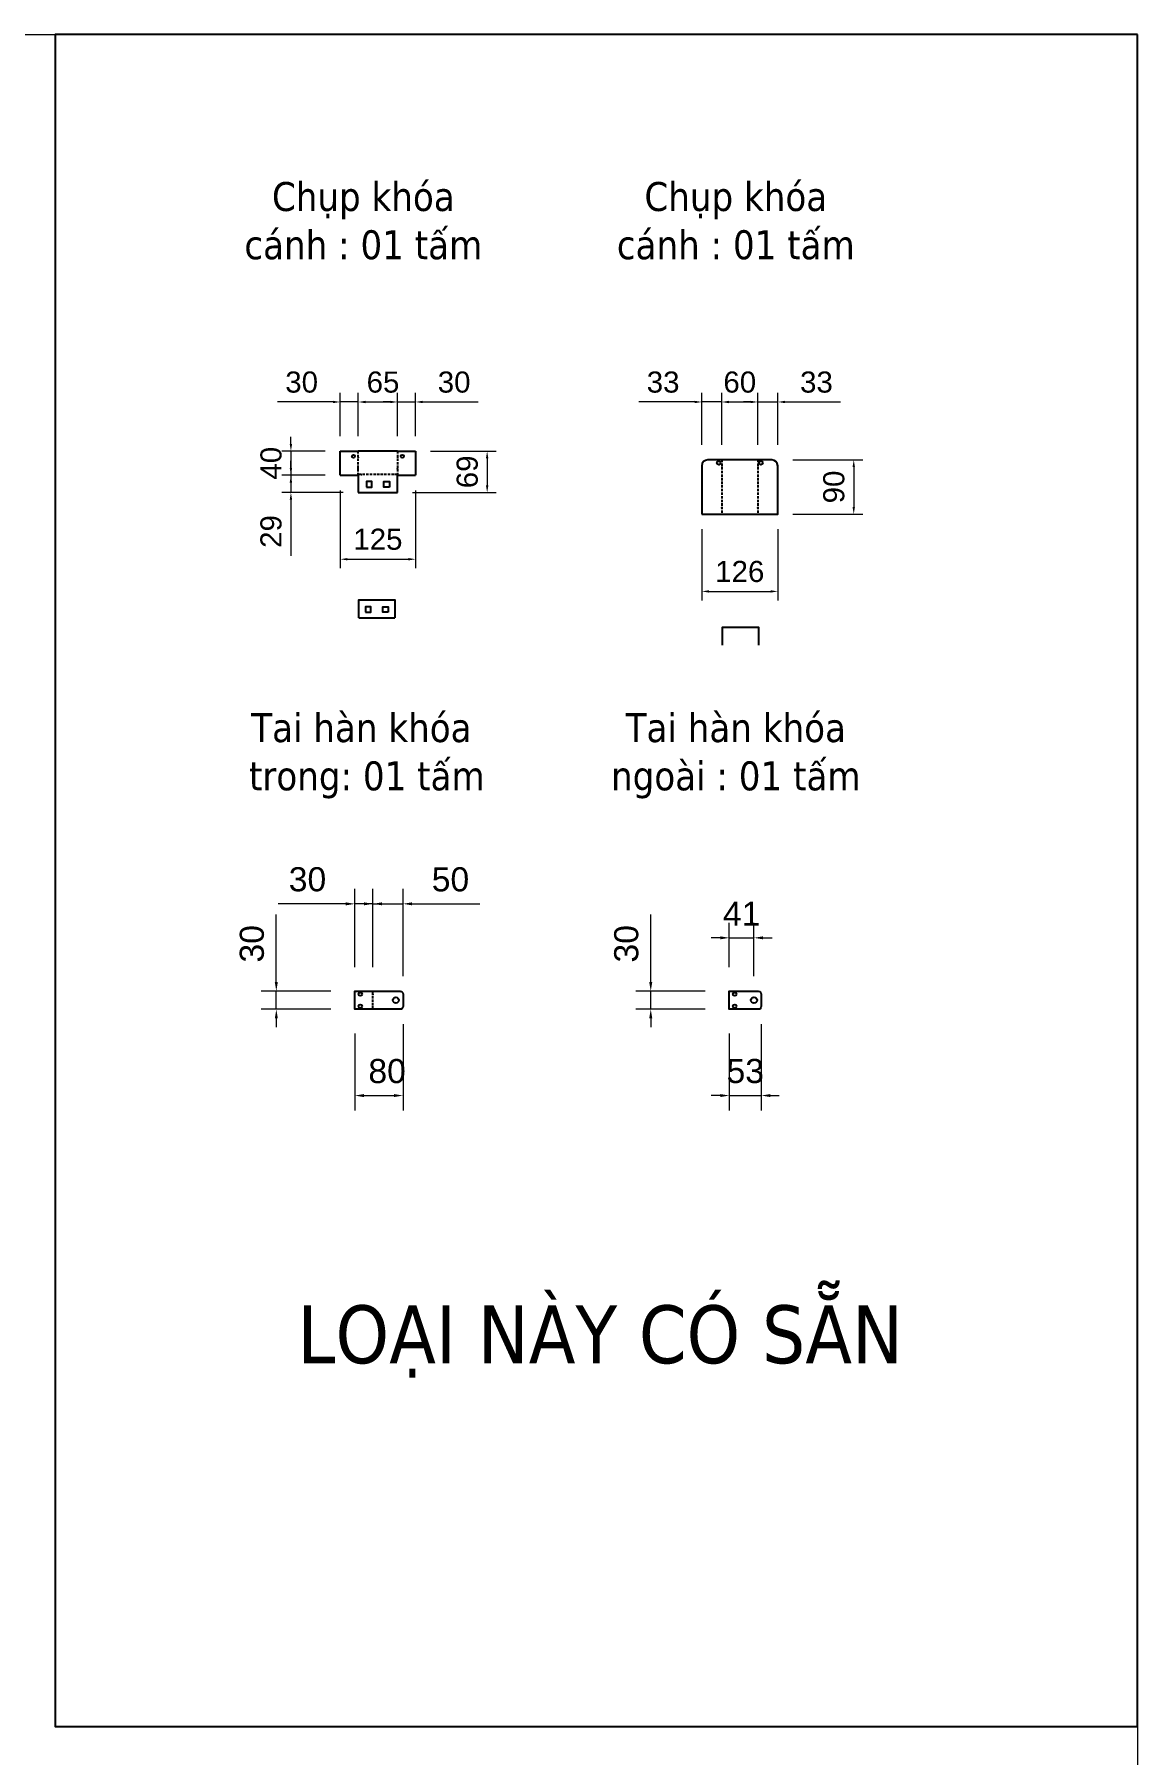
# Model space of a CAD drawing. Header units: millimetres. Extents: x 0 to 6743, y 0 to 4768.
# Drawn here: x 4913 to 6743, y 1913 to 4768 of the extents above; entities that cross this region are included whole.
import ezdxf
from ezdxf.enums import TextEntityAlignment as Align

# ---------------------------------------------------------------- set-up
doc = ezdxf.new("R2010")
doc.units = ezdxf.units.MM
doc.linetypes.add('KHUAT', pattern=[6, 4, -2])
doc.layers.add('0 KHUNG KT01', color=7, linetype='Continuous')
doc.layers.add('0 TĂNG CỨNG', color=7, linetype='Continuous', lineweight=15)
doc.styles.add('Arial', font='arial.ttf')
doc.styles.add('Tahoma (Input Text)', font='tahoma.ttf')
doc.dimstyles.get("Standard").update_dxf_attribs({"dimtxt": 2.5, "dimasz": 2.5, "dimexe": 1.25, "dimexo": 0.625, "dimtad": 1, "dimcen": 2.5, "dimazin": 3, "dimtfac": 1, "dimtmove": 0, "dimatfit": 3})
doc.dimstyles.new('Thiện Dim-35', dxfattribs={"dimtxt": 35, "dimasz": 12, "dimexe": 15, "dimexo": 25, "dimgap": 15, "dimtad": 1, "dimdec": 0, "dimtxsty": 'Arial', "dimcen": 10, "dimclrd": 5, "dimclre": 5, "dimclrt": 3, "dimazin": 3, "dimtfac": 1, "dimtdec": 0, "dimtmove": 0, "dimatfit": 3, "dimldrblk": 'ARCHTICK', "dimlwd": 9, "dimlwe": 9})
doc.dimstyles.new('Thiện Dim-40', dxfattribs={"dimtxt": 40, "dimasz": 15, "dimexe": 25, "dimexo": 40, "dimgap": 20, "dimtad": 1, "dimdec": 0, "dimtxsty": 'Arial', "dimcen": 15, "dimclrd": 5, "dimclre": 5, "dimclrt": 3, "dimazin": 3, "dimtfac": 1, "dimtdec": 0, "dimtmove": 0, "dimatfit": 3, "dimldrblk": 'OBLIQUE', "dimlwd": 9, "dimlwe": 9})

# ---------------------------------------------------------------- blocks, each defined once
blk = doc.blocks.new('KHUNG KT1')
at = {"color": 7}
blk.add_lwpolyline([(0, 0), (7128, 0), (7128, -5040), (0, -5040)], close=True, dxfattribs=at)
at = {"color": 1, "style": 'Tahoma (Input Text)', "flags": 8}
for tag, p in [('#01', (328.9, -4851.1)), ('#03', (1514.7, -4846.3)), ('#05', (2819, -4851.1)), ('#07', (4424, -4851.1)), ('#09', (5172.9, -4851.1)), ('#02', (189.8, -4995.1)), ('#04', (1755.3, -4995.1)), ('#06', (2727.8, -4995.1)), ('#08', (4382.7, -4995.1)), ('#10', (5172.9, -4995.1))]:
    blk.add_attdef(tag, p, '', height=60, dxfattribs=at)
blk.add_attdef('#11', text='', height=60, dxfattribs=at).set_placement((6996, -4961.6), align=Align.CENTER)
at = {"layer": '0 TĂNG CỨNG', "color": 1, "style": 'Arial'}
blk.add_attdef('#12', (852.8, -4987.6), '', height=60, dxfattribs=at)
blk = doc.blocks.new('*D53')
at = {"color": 5, "lineweight": 9, "transparency": 16777216}
for p, q in [((6170.8, 4062), (6286.9, 4062)), ((6271.9, 4050), (6271.9, 3984)), ((6170.8, 3972), (6286.9, 3972))]:
    blk.add_line(p, q, dxfattribs=at)
at = {"color": 5, "transparency": 16777216}
for points in [[(6269.9, 4050), (6273.9, 4050), (6271.9, 4062)], [(6269.9, 3984), (6273.9, 3984), (6271.9, 3972)]]:
    blk.add_solid(points, dxfattribs=at)
at = {"layer": 'Defpoints', "color": 0, "transparency": 16777216}
for p in [(6145.8, 4062), (6145.8, 3972), (6271.9, 3972)]:
    blk.add_point(p, dxfattribs=at)
at = {"color": 3, "transparency": 16777216, "insert": (6239, 4017), "char_height": 35, "attachment_point": 5, "rotation": 90, "style": 'Arial'}
blk.add_mtext('90', dxfattribs=at)
blk = doc.blocks.new('_ArchTick')
at = {"color": 0, "const_width": 0.15}
blk.add_lwpolyline([(-0.5, -0.5), (0.5, 0.5)], dxfattribs=at)
blk = doc.blocks.new('*D54')
at = {"color": 5, "lineweight": 9, "transparency": 16777216}
for p, q in [((6019.8, 3947), (6019.8, 3828.8)), ((6145.8, 3947), (6145.8, 3828.8)), ((6031.8, 3843.8), (6133.8, 3843.8))]:
    blk.add_line(p, q, dxfattribs=at)
at = {"color": 5, "transparency": 16777216}
for points in [[(6031.8, 3845.8), (6031.8, 3841.8), (6019.8, 3843.8)], [(6133.8, 3845.8), (6133.8, 3841.8), (6145.8, 3843.8)]]:
    blk.add_solid(points, dxfattribs=at)
at = {"layer": 'Defpoints', "color": 0, "transparency": 16777216}
for p in [(6019.8, 3972), (6145.8, 3972), (6145.8, 3843.8)]:
    blk.add_point(p, dxfattribs=at)
at = {"color": 3, "transparency": 16777216, "insert": (6082.8, 3876.7), "char_height": 35, "attachment_point": 5, "style": 'Arial'}
blk.add_mtext('126', dxfattribs=at)
blk = doc.blocks.new('*D55')
at = {"color": 5, "lineweight": 9, "transparency": 16777216}
for p, q in [((6019.8, 4087), (6019.8, 4173)), ((6052.8, 4087), (6052.8, 4173)), ((6007.8, 4158), (5915.5, 4158)), ((6052.8, 4158), (6019.8, 4158)), ((6064.8, 4158), (6076.8, 4158))]:
    blk.add_line(p, q, dxfattribs=at)
at = {"color": 5, "transparency": 16777216}
for points in [[(6007.8, 4160), (6007.8, 4156), (6019.8, 4158)], [(6064.8, 4160), (6064.8, 4156), (6052.8, 4158)]]:
    blk.add_solid(points, dxfattribs=at)
at = {"layer": 'Defpoints', "color": 0, "transparency": 16777216}
for p in [(6052.8, 4158), (6019.8, 4062), (6052.8, 4062)]:
    blk.add_point(p, dxfattribs=at)
at = {"color": 3, "transparency": 16777216, "insert": (5955.6, 4190.8), "char_height": 35, "attachment_point": 5, "style": 'Arial'}
blk.add_mtext('33', dxfattribs=at)
blk = doc.blocks.new('*D56')
at = {"color": 5, "lineweight": 9, "transparency": 16777216}
for p, q in [((6052.8, 4087), (6052.8, 4173)), ((6112.8, 4087), (6112.8, 4173)), ((6064.8, 4158), (6100.8, 4158))]:
    blk.add_line(p, q, dxfattribs=at)
at = {"color": 5, "transparency": 16777216}
for points in [[(6064.8, 4160), (6064.8, 4156), (6052.8, 4158)], [(6100.8, 4160), (6100.8, 4156), (6112.8, 4158)]]:
    blk.add_solid(points, dxfattribs=at)
at = {"layer": 'Defpoints', "color": 0, "transparency": 16777216}
for p in [(6112.8, 4158), (6052.8, 4062), (6112.8, 4062)]:
    blk.add_point(p, dxfattribs=at)
at = {"color": 3, "transparency": 16777216, "insert": (6082.8, 4190.8), "char_height": 35, "attachment_point": 5, "style": 'Arial'}
blk.add_mtext('60', dxfattribs=at)
blk = doc.blocks.new('*D57')
at = {"color": 5, "lineweight": 9, "transparency": 16777216}
for p, q in [((6112.8, 4087), (6112.8, 4173)), ((6145.8, 4087), (6145.8, 4173)), ((6100.8, 4158), (6088.8, 4158)), ((6112.8, 4158), (6145.8, 4158)), ((6157.8, 4158), (6250, 4158))]:
    blk.add_line(p, q, dxfattribs=at)
at = {"color": 5, "transparency": 16777216}
for points in [[(6100.8, 4160), (6100.8, 4156), (6112.8, 4158)], [(6157.8, 4160), (6157.8, 4156), (6145.8, 4158)]]:
    blk.add_solid(points, dxfattribs=at)
at = {"layer": 'Defpoints', "color": 0, "transparency": 16777216}
for p in [(6145.8, 4158), (6112.8, 4062), (6145.8, 4062)]:
    blk.add_point(p, dxfattribs=at)
at = {"color": 3, "transparency": 16777216, "insert": (6210, 4190.8), "char_height": 35, "attachment_point": 5, "style": 'Arial'}
blk.add_mtext('33', dxfattribs=at)
blk = doc.blocks.new('*D58')
at = {"color": 5, "lineweight": 9, "transparency": 16777216}
for p, q in [((5419.9, 4011.4), (5419.9, 3882.2)), ((5544.9, 4011.4), (5544.9, 3882.2)), ((5431.9, 3897.2), (5532.9, 3897.2))]:
    blk.add_line(p, q, dxfattribs=at)
at = {"color": 5, "transparency": 16777216}
for points in [[(5431.9, 3899.2), (5431.9, 3895.2), (5419.9, 3897.2)], [(5532.9, 3899.2), (5532.9, 3895.2), (5544.9, 3897.2)]]:
    blk.add_solid(points, dxfattribs=at)
at = {"layer": 'Defpoints', "color": 0, "transparency": 16777216}
for p in [(5419.9, 4036.4), (5544.9, 4036.4), (5544.9, 3897.2)]:
    blk.add_point(p, dxfattribs=at)
at = {"color": 3, "transparency": 16777216, "insert": (5482.4, 3930.1), "char_height": 35, "attachment_point": 5, "style": 'Arial'}
blk.add_mtext('125', dxfattribs=at)
blk = doc.blocks.new('*D59')
at = {"color": 5, "lineweight": 9, "transparency": 16777216}
for p, q in [((5569.9, 4076.4), (5678.7, 4076.4)), ((5663.7, 4064.4), (5663.7, 4019.8)), ((5539.9, 4007.8), (5678.7, 4007.8))]:
    blk.add_line(p, q, dxfattribs=at)
at = {"color": 5, "transparency": 16777216}
for points in [[(5661.7, 4064.4), (5665.7, 4064.4), (5663.7, 4076.4)], [(5661.7, 4019.8), (5665.7, 4019.8), (5663.7, 4007.8)]]:
    blk.add_solid(points, dxfattribs=at)
at = {"layer": 'Defpoints', "color": 0, "transparency": 16777216}
for p in [(5544.9, 4076.4), (5514.9, 4007.8), (5663.7, 4007.8)]:
    blk.add_point(p, dxfattribs=at)
at = {"color": 3, "transparency": 16777216, "insert": (5630.8, 4042.1), "char_height": 35, "attachment_point": 5, "rotation": 90, "style": 'Arial'}
blk.add_mtext('69', dxfattribs=at)
blk = doc.blocks.new('*D60')
at = {"color": 5, "lineweight": 9, "transparency": 16777216}
for p, q in [((5338.1, 4088.4), (5338.1, 4100.4)), ((5394.9, 4076.4), (5323.1, 4076.4)), ((5338.1, 4076.4), (5338.1, 4036.4)), ((5394.9, 4036.4), (5323.1, 4036.4)), ((5338.1, 4024.4), (5338.1, 4012.4))]:
    blk.add_line(p, q, dxfattribs=at)
at = {"color": 5, "transparency": 16777216}
for points in [[(5336.1, 4088.4), (5340.1, 4088.4), (5338.1, 4076.4)], [(5336.1, 4024.4), (5340.1, 4024.4), (5338.1, 4036.4)]]:
    blk.add_solid(points, dxfattribs=at)
at = {"layer": 'Defpoints', "color": 0, "transparency": 16777216}
for p in [(5419.9, 4076.4), (5338.1, 4036.4), (5419.9, 4036.4)]:
    blk.add_point(p, dxfattribs=at)
at = {"color": 3, "transparency": 16777216, "insert": (5305.2, 4056.4), "char_height": 35, "attachment_point": 5, "rotation": 90, "style": 'Arial'}
blk.add_mtext('40', dxfattribs=at)
blk = doc.blocks.new('*D61')
at = {"color": 5, "lineweight": 9, "transparency": 16777216}
for p, q in [((5338.1, 4048.4), (5338.1, 4060.4)), ((5394.9, 4036.4), (5323.1, 4036.4)), ((5338.1, 4036.4), (5338.1, 4007.8)), ((5424.9, 4007.8), (5323.1, 4007.8)), ((5338.1, 3995.8), (5338.1, 3902.8))]:
    blk.add_line(p, q, dxfattribs=at)
at = {"color": 5, "transparency": 16777216}
for points in [[(5336.1, 4048.4), (5340.1, 4048.4), (5338.1, 4036.4)], [(5336.1, 3995.8), (5340.1, 3995.8), (5338.1, 4007.8)]]:
    blk.add_solid(points, dxfattribs=at)
at = {"layer": 'Defpoints', "color": 0, "transparency": 16777216}
for p in [(5419.9, 4036.4), (5338.1, 4007.8), (5449.9, 4007.8)]:
    blk.add_point(p, dxfattribs=at)
at = {"color": 3, "transparency": 16777216, "insert": (5305.2, 3943.2), "char_height": 35, "attachment_point": 5, "rotation": 90, "style": 'Arial'}
blk.add_mtext('29', dxfattribs=at)
blk = doc.blocks.new('*D62')
at = {"color": 5, "lineweight": 9, "transparency": 16777216}
for p, q in [((5419.9, 4101.4), (5419.9, 4173)), ((5449.9, 4101.4), (5449.9, 4173)), ((5407.9, 4158), (5315.9, 4158)), ((5449.9, 4158), (5419.9, 4158)), ((5461.9, 4158), (5473.9, 4158))]:
    blk.add_line(p, q, dxfattribs=at)
at = {"color": 5, "transparency": 16777216}
for points in [[(5407.9, 4160), (5407.9, 4156), (5419.9, 4158)], [(5461.9, 4160), (5461.9, 4156), (5449.9, 4158)]]:
    blk.add_solid(points, dxfattribs=at)
at = {"layer": 'Defpoints', "color": 0, "transparency": 16777216}
for p in [(5449.9, 4158), (5419.9, 4076.4), (5449.9, 4076.4)]:
    blk.add_point(p, dxfattribs=at)
at = {"color": 3, "transparency": 16777216, "insert": (5355.9, 4190.8), "char_height": 35, "attachment_point": 5, "style": 'Arial'}
blk.add_mtext('30', dxfattribs=at)
blk = doc.blocks.new('*D63')
at = {"color": 5, "lineweight": 9, "transparency": 16777216}
for p, q in [((5449.9, 4101.4), (5449.9, 4173)), ((5514.9, 4101.4), (5514.9, 4173)), ((5461.9, 4158), (5502.9, 4158))]:
    blk.add_line(p, q, dxfattribs=at)
at = {"color": 5, "transparency": 16777216}
for points in [[(5461.9, 4160), (5461.9, 4156), (5449.9, 4158)], [(5502.9, 4160), (5502.9, 4156), (5514.9, 4158)]]:
    blk.add_solid(points, dxfattribs=at)
at = {"layer": 'Defpoints', "color": 0, "transparency": 16777216}
for p in [(5514.9, 4158), (5449.9, 4076.4), (5514.9, 4076.4)]:
    blk.add_point(p, dxfattribs=at)
at = {"color": 3, "transparency": 16777216, "insert": (5490.9, 4190.8), "char_height": 35, "attachment_point": 5, "style": 'Arial'}
blk.add_mtext('65', dxfattribs=at)
blk = doc.blocks.new('*D64')
at = {"color": 5, "lineweight": 9, "transparency": 16777216}
for p, q in [((5514.9, 4101.4), (5514.9, 4173)), ((5544.9, 4101.4), (5544.9, 4173)), ((5502.9, 4158), (5490.9, 4158)), ((5514.9, 4158), (5544.9, 4158)), ((5556.9, 4158), (5648.9, 4158))]:
    blk.add_line(p, q, dxfattribs=at)
at = {"color": 5, "transparency": 16777216}
for points in [[(5502.9, 4160), (5502.9, 4156), (5514.9, 4158)], [(5556.9, 4160), (5556.9, 4156), (5544.9, 4158)]]:
    blk.add_solid(points, dxfattribs=at)
at = {"layer": 'Defpoints', "color": 0, "transparency": 16777216}
for p in [(5544.9, 4158), (5514.9, 4076.4), (5544.9, 4076.4)]:
    blk.add_point(p, dxfattribs=at)
at = {"color": 3, "transparency": 16777216, "insert": (5608.9, 4190.8), "char_height": 35, "attachment_point": 5, "style": 'Arial'}
blk.add_mtext('30', dxfattribs=at)
blk = doc.blocks.new('*D65')
at = {"color": 5, "lineweight": 9, "transparency": 16777216}
for p, q in [((6065.4, 3220.8), (6065.4, 3294.2)), ((6106.4, 3205.8), (6106.4, 3294.2)), ((6050.4, 3269.2), (6035.4, 3269.2)), ((6065.4, 3269.2), (6106.4, 3269.2)), ((6121.4, 3269.2), (6136.4, 3269.2))]:
    blk.add_line(p, q, dxfattribs=at)
at = {"color": 5, "transparency": 16777216}
for points in [[(6050.4, 3271.7), (6050.4, 3266.7), (6065.4, 3269.2)], [(6121.4, 3271.7), (6121.4, 3266.7), (6106.4, 3269.2)]]:
    blk.add_solid(points, dxfattribs=at)
at = {"layer": 'Defpoints', "color": 0, "transparency": 16777216}
for p in [(6106.4, 3269.2), (6065.4, 3180.8), (6106.4, 3165.8)]:
    blk.add_point(p, dxfattribs=at)
at = {"color": 3, "transparency": 16777216, "insert": (6085.9, 3309.3), "char_height": 40, "attachment_point": 5, "style": 'Arial'}
blk.add_mtext('41', dxfattribs=at)
blk = doc.blocks.new('*D66')
at = {"color": 5, "lineweight": 9, "transparency": 16777216}
for p, q in [((6118.4, 3125.8), (6118.4, 2982.6)), ((6065.4, 3110.8), (6065.4, 2982.6)), ((6050.4, 3007.6), (6035.4, 3007.6)), ((6065.4, 3007.6), (6118.4, 3007.6)), ((6133.4, 3007.6), (6148.4, 3007.6))]:
    blk.add_line(p, q, dxfattribs=at)
at = {"color": 5, "transparency": 16777216}
for points in [[(6050.4, 3010.1), (6050.4, 3005.1), (6065.4, 3007.6)], [(6133.4, 3010.1), (6133.4, 3005.1), (6118.4, 3007.6)]]:
    blk.add_solid(points, dxfattribs=at)
at = {"layer": 'Defpoints', "color": 0, "transparency": 16777216}
for p in [(6065.4, 3150.8), (6118.4, 3165.8), (6118.4, 3007.6)]:
    blk.add_point(p, dxfattribs=at)
at = {"color": 3, "transparency": 16777216, "insert": (6091.9, 3048.1), "char_height": 40, "attachment_point": 5, "style": 'Arial'}
blk.add_mtext('53', dxfattribs=at)
blk = doc.blocks.new('*D67')
at = {"color": 5, "lineweight": 9, "transparency": 16777216}
for p, q in [((5935.1, 3195.8), (5935.1, 3307.9)), ((6025.4, 3180.8), (5910.1, 3180.8)), ((5935.1, 3150.8), (5935.1, 3180.8)), ((6025.4, 3150.8), (5910.1, 3150.8)), ((5935.1, 3135.8), (5935.1, 3120.8))]:
    blk.add_line(p, q, dxfattribs=at)
at = {"color": 5, "transparency": 16777216}
for points in [[(5932.6, 3195.8), (5937.6, 3195.8), (5935.1, 3180.8)], [(5932.6, 3135.8), (5937.6, 3135.8), (5935.1, 3150.8)]]:
    blk.add_solid(points, dxfattribs=at)
at = {"layer": 'Defpoints', "color": 0, "transparency": 16777216}
for p in [(5935.1, 3180.8), (6065.4, 3180.8), (6065.4, 3150.8)]:
    blk.add_point(p, dxfattribs=at)
at = {"color": 3, "transparency": 16777216, "insert": (5894.7, 3259.3), "char_height": 40, "attachment_point": 5, "rotation": 90, "style": 'Arial'}
blk.add_mtext('30', dxfattribs=at)
blk = doc.blocks.new('*D68')
at = {"color": 5, "lineweight": 9, "transparency": 16777216}
for p, q in [((5444.2, 3220.8), (5444.2, 3350.6)), ((5474.2, 3220.8), (5474.2, 3350.6)), ((5429.2, 3325.6), (5317.1, 3325.6)), ((5474.2, 3325.6), (5444.2, 3325.6)), ((5489.2, 3325.6), (5504.2, 3325.6))]:
    blk.add_line(p, q, dxfattribs=at)
at = {"color": 5, "transparency": 16777216}
for points in [[(5429.2, 3328.1), (5429.2, 3323.1), (5444.2, 3325.6)], [(5489.2, 3328.1), (5489.2, 3323.1), (5474.2, 3325.6)]]:
    blk.add_solid(points, dxfattribs=at)
at = {"layer": 'Defpoints', "color": 0, "transparency": 16777216}
for p in [(5474.2, 3325.6), (5444.2, 3180.8), (5474.2, 3180.8)]:
    blk.add_point(p, dxfattribs=at)
at = {"color": 3, "transparency": 16777216, "insert": (5365.6, 3366.1), "char_height": 40, "attachment_point": 5, "style": 'Arial'}
blk.add_mtext('30', dxfattribs=at)
blk = doc.blocks.new('*D69')
at = {"color": 5, "lineweight": 9, "transparency": 16777216}
for p, q in [((5524.2, 3125.8), (5524.2, 2982.6)), ((5444.2, 3110.8), (5444.2, 2982.6)), ((5459.2, 3007.6), (5509.2, 3007.6))]:
    blk.add_line(p, q, dxfattribs=at)
at = {"color": 5, "transparency": 16777216}
for points in [[(5459.2, 3010.1), (5459.2, 3005.1), (5444.2, 3007.6)], [(5509.2, 3010.1), (5509.2, 3005.1), (5524.2, 3007.6)]]:
    blk.add_solid(points, dxfattribs=at)
at = {"layer": 'Defpoints', "color": 0, "transparency": 16777216}
for p in [(5444.2, 3150.8), (5524.2, 3165.8), (5524.2, 3007.6)]:
    blk.add_point(p, dxfattribs=at)
at = {"color": 3, "transparency": 16777216, "insert": (5497.7, 3048), "char_height": 40, "attachment_point": 5, "style": 'Arial'}
blk.add_mtext('80', dxfattribs=at)
blk = doc.blocks.new('*D70')
at = {"color": 5, "lineweight": 9, "transparency": 16777216}
for p, q in [((5313.9, 3195.8), (5313.9, 3307.9)), ((5404.2, 3180.8), (5288.9, 3180.8)), ((5313.9, 3150.8), (5313.9, 3180.8)), ((5404.2, 3150.8), (5288.9, 3150.8)), ((5313.9, 3135.8), (5313.9, 3120.8))]:
    blk.add_line(p, q, dxfattribs=at)
at = {"color": 5, "transparency": 16777216}
for points in [[(5311.4, 3195.8), (5316.4, 3195.8), (5313.9, 3180.8)], [(5311.4, 3135.8), (5316.4, 3135.8), (5313.9, 3150.8)]]:
    blk.add_solid(points, dxfattribs=at)
at = {"layer": 'Defpoints', "color": 0, "transparency": 16777216}
for p in [(5313.9, 3180.8), (5444.2, 3180.8), (5444.2, 3150.8)]:
    blk.add_point(p, dxfattribs=at)
at = {"color": 3, "transparency": 16777216, "insert": (5273.5, 3259.3), "char_height": 40, "attachment_point": 5, "rotation": 90, "style": 'Arial'}
blk.add_mtext('30', dxfattribs=at)
blk = doc.blocks.new('*D71')
at = {"color": 5, "lineweight": 9, "transparency": 16777216}
for p, q in [((5474.2, 3220.8), (5474.2, 3350.6)), ((5524.2, 3205.8), (5524.2, 3350.6)), ((5459.2, 3325.6), (5444.2, 3325.6)), ((5474.2, 3325.6), (5524.2, 3325.6)), ((5539.2, 3325.6), (5651.4, 3325.6))]:
    blk.add_line(p, q, dxfattribs=at)
at = {"color": 5, "transparency": 16777216}
for points in [[(5459.2, 3328.1), (5459.2, 3323.1), (5474.2, 3325.6)], [(5539.2, 3328.1), (5539.2, 3323.1), (5524.2, 3325.6)]]:
    blk.add_solid(points, dxfattribs=at)
at = {"layer": 'Defpoints', "color": 0, "transparency": 16777216}
for p in [(5524.2, 3325.6), (5474.2, 3180.8), (5524.2, 3165.8)]:
    blk.add_point(p, dxfattribs=at)
at = {"color": 3, "transparency": 16777216, "insert": (5602.8, 3366), "char_height": 40, "attachment_point": 5, "style": 'Arial'}
blk.add_mtext('50', dxfattribs=at)
blk = doc.blocks.new('_Oblique')
at = {"color": 0, "linetype": 'ByBlock', "lineweight": -2}
blk.add_line((-0.5, -0.5), (0.5, 0.5), dxfattribs=at)

msp = doc.modelspace()

# ---------------------------------------------------------------- linework, layer by layer
for p, q in [((5419.929, 4036.416), (5419.929, 4076.416)), ((5419.929, 4076.416), (5449.929, 4076.416)), ((5514.929, 4076.416), (5449.929, 4076.416)), ((5514.929, 4076.416), (5544.929, 4076.416)), ((5544.929, 4076.416), (5544.929, 4036.416)), ((5419.929, 4036.416), (5449.929, 4036.416)), ((5449.929, 4036.416), (5449.929, 4007.816)), ((5514.929, 4007.816), (5514.929, 4036.416)), ((5514.929, 4036.416), (5544.929, 4036.416)), ((5449.929, 4007.816), (5514.929, 4007.816))]:
    msp.add_line(p, q)
at = {"linetype": 'KHUAT'}
for p, q in [((5449.729, 4036.416), (5449.729, 4076.416)), ((5515.129, 4076.416), (5515.129, 4036.416)), ((6052.785, 4061.957), (6052.785, 3971.957)), ((6112.785, 4061.957), (6112.785, 3971.957)), ((5514.929, 4037.616), (5449.929, 4037.616)), ((5474.217, 3150.779), (5474.217, 3180.779))]:
    msp.add_line(p, q, dxfattribs=at)
msp.add_lwpolyline([(6742.801, 4767.637), (4946.801, 4767.637), (4946.801, 1960.962), (6742.801, 1960.962)], close=True)
at = {"color": 2}
for points in [[(5463.429, 4016.946), (5472.429, 4016.946), (5472.429, 4025.946), (5463.429, 4025.946)], [(5501.429, 4016.946), (5492.429, 4016.946), (5492.429, 4025.946), (5501.429, 4025.946)], [(5461.632, 3809.144), (5470.632, 3809.144), (5470.632, 3818.144), (5461.632, 3818.144)], [(5499.632, 3809.144), (5490.632, 3809.144), (5490.632, 3818.144), (5499.632, 3818.144)]]:
    msp.add_lwpolyline(points, close=True, dxfattribs=at)
for points in [[(5444.217, 3175.779), (5444.217, 3180.779), (5519.217, 3180.779, -0.41421356), (5524.217, 3175.779), (5524.217, 3155.779, -0.41421356), (5519.217, 3150.779), (5444.217, 3150.779), (5444.217, 3175.779)], [(6065.385, 3175.779), (6065.385, 3180.779), (6113.385, 3180.779, -0.41421356), (6118.385, 3175.779), (6118.385, 3155.779, -0.41421356), (6113.385, 3150.779), (6065.385, 3150.779), (6065.385, 3175.779)]]:
    msp.add_lwpolyline(points, format="xyb")
for centre, radius in [((5441.929, 4067.916), 2.5), ((5522.929, 4067.916), 2.5), ((6047.785, 4056.957), 3), ((6117.785, 4056.957), 3), ((5512.217, 3165.779), 5), ((6106.385, 3165.779), 5)]:
    msp.add_circle(centre, radius, dxfattribs=at)
at = {"color": 1}
for centre in [(5453.217, 3175.779), (6074.385, 3175.779), (5453.217, 3155.779), (6074.385, 3155.779)]:
    msp.add_circle(centre, 3, dxfattribs=at)
at = {"layer": '0 KHUNG KT01', "color": 1}
for p, q in [((5449.729, 4066.416), (5449.729, 4065.416)), ((5515.129, 4066.416), (5515.129, 4065.416)), ((5449.729, 4046.416), (5449.729, 4047.416)), ((5454.916, 4037.616), (5455.916, 4037.616)), ((5509.942, 4037.616), (5508.942, 4037.616)), ((5515.129, 4046.416), (5515.129, 4047.416)), ((6052.785, 4051.957), (6052.785, 4050.957)), ((6112.785, 4051.957), (6112.785, 4050.957)), ((6052.785, 3981.957), (6052.785, 3982.957)), ((6112.785, 3981.957), (6112.785, 3982.957)), ((5474.217, 3175.791), (5474.217, 3174.791)), ((5474.217, 3154.767), (5474.217, 3155.767))]:
    msp.add_line(p, q, dxfattribs=at)
at = {"layer": '0 KHUNG KT01'}
msp.add_line((5450.632, 3799.814), (5510.632, 3799.814), dxfattribs=at)
msp.add_lwpolyline([(6019.785, 3971.957), (6145.785, 3971.957), (6145.785, 4051.957, 0.41421356), (6135.785, 4061.957), (6029.785, 4061.957, 0.41421356), (6019.785, 4051.957)], format="xyb", close=True, dxfattribs=at)
for points in [[(5450.632, 3799.814), (5450.632, 3829.814), (5510.632, 3829.814), (5510.632, 3799.814)], [(6053.905, 3754.595), (6053.905, 3784.595), (6113.905, 3784.595), (6113.905, 3754.595)]]:
    msp.add_lwpolyline(points, dxfattribs=at)

# ---------------------------------------------------------------- block references
at = {"layer": '0 TĂNG CỨNG', "color": 1, "xscale": 0.945959731199764, "yscale": 0.945959731201583, "zscale": 0.945959731182265}
msp.add_blockref('KHUNG KT1', (0, 4767.637), dxfattribs=at)

# ---------------------------------------------------------------- texts
at = {"color": 7, "attachment_point": 5, "style": 'Arial'}
for s, insert, char_height, width in [('{\\fTahoma|b0|i0|c0|p34;Chụp khóa \\Pcánh : 01 tấm}', (5458.253, 4458.353), 48, 805.82845), ('{\\fTahoma|b0|i0|c0|p34;Chụp khóa \\Pcánh : 01 tấm}', (6076.237, 4458.353), 48, 805.82845), ('{\\fTahoma|b0|i0|c0|p34;Tai hàn khóa\\P trong: 01 tấm}', (5455.069, 3571.083), 48, 805.82845), ('{\\fTahoma|b0|i0|c0|p34;Tai hàn khóa \\Pngoài : 01 tấm}', (6076.237, 3571.083), 48, 805.82845), ('{\\fTahoma|b0|i0|c0|p34;LOẠI NÀY CÓ SẴN}', (5851.32, 2599.613), 96, 1611.6569)]:
    msp.add_mtext(s, dxfattribs=dict(at, insert=insert, char_height=char_height, width=width))

# ---------------------------------------------------------------- dimensions: what is measured, and where the dimension line sits
for base, p1, p2, dimstyle, picture, middle in [((5449.929, 4157.96), (5419.929, 4076.416), (5449.929, 4076.416), 'Thiện Dim-35', '*D62', (5355.933, 4157.96)), ((5514.929, 4157.96), (5449.929, 4076.416), (5514.929, 4076.416), 'Thiện Dim-35', '*D63', (5490.929, 4157.96)), ((5544.929, 4157.96), (5514.929, 4076.416), (5544.929, 4076.416), 'Thiện Dim-35', '*D64', (5608.926, 4157.96)), ((6052.785, 4157.96), (6019.785, 4061.957), (6052.785, 4061.957), 'Thiện Dim-35', '*D55', (5955.597, 4157.96)), ((6112.785, 4157.96), (6052.785, 4061.957), (6112.785, 4061.957), 'Thiện Dim-35', '*D56', (6082.785, 4157.96)), ((6145.785, 4157.96), (6112.785, 4061.957), (6145.785, 4061.957), 'Thiện Dim-35', '*D57', (6209.973, 4157.96)), ((5474.217, 3325.614), (5444.217, 3180.779), (5474.217, 3180.779), 'Standard', '*D68', (5365.649, 3325.614)), ((6106.385, 3269.207), (6065.385, 3180.779), (6106.385, 3165.779), 'Standard', '*D65', (6085.885, 3269.207)), ((5524.217, 3007.615), (5444.217, 3150.779), (5524.217, 3165.779), 'Standard', '*D69', (5497.717, 3007.615)), ((6118.385, 3007.615), (6065.385, 3150.779), (6118.385, 3165.779), 'Standard', '*D66', (6091.885, 3007.615))]:
    dim = msp.add_linear_dim(base=base, p1=p1, p2=p2, dimstyle=dimstyle)
    dim.commit()
    dim.dimension.update_dxf_attribs({"geometry": picture, "text_midpoint": middle, "dimtype": 160})
for base, p1, p2, picture, middle in [((5338.064, 4036.416), (5419.929, 4076.416), (5419.929, 4036.416), '*D60', (5338.064, 4056.416)), ((5338.064, 4007.816), (5419.929, 4036.416), (5449.929, 4007.816), '*D61', (5338.064, 3943.213)), ((5663.67, 4007.816), (5544.929, 4076.416), (5514.929, 4007.816), '*D59', (5663.67, 4042.116))]:
    dim = msp.add_linear_dim(base=base, p1=p1, p2=p2, angle=90, dimstyle='Thiện Dim-35')
    dim.commit()
    dim.dimension.update_dxf_attribs({"geometry": picture, "text_midpoint": middle, "dimtype": 160})
for base, p1, p2, dimstyle, picture, middle in [((6271.917, 3971.957), (6145.785, 4061.957), (6145.785, 3971.957), 'Thiện Dim-35', '*D53', (6239.047, 4016.957)), ((5313.938, 3180.779), (5444.217, 3150.779), (5444.217, 3180.779), 'Standard', '*D70', (5273.501, 3259.346)), ((5935.105, 3180.779), (6065.385, 3150.779), (6065.385, 3180.779), 'Standard', '*D67', (5894.669, 3259.346))]:
    dim = msp.add_linear_dim(base=base, p1=p1, p2=p2, angle=90, dimstyle=dimstyle)
    dim.commit()
    dim.dimension.update_dxf_attribs({"geometry": picture, "text_midpoint": middle})
for base, p1, p2, dimstyle, picture, middle in [((5544.929, 3897.185), (5419.929, 4036.416), (5544.929, 4036.416), 'Thiện Dim-35', '*D58', (5482.429, 3930.055)), ((6145.785, 3843.804), (6019.785, 3971.957), (6145.785, 3971.957), 'Thiện Dim-35', '*D54', (6082.785, 3876.674)), ((5524.217, 3325.614), (5474.217, 3180.779), (5524.217, 3165.779), 'Thiện Dim-40', '*D71', (5602.798, 3366.037))]:
    dim = msp.add_linear_dim(base=base, p1=p1, p2=p2, dimstyle=dimstyle)
    dim.commit()
    dim.dimension.update_dxf_attribs({"geometry": picture, "text_midpoint": middle})

doc.saveas('drawing.dxf')
